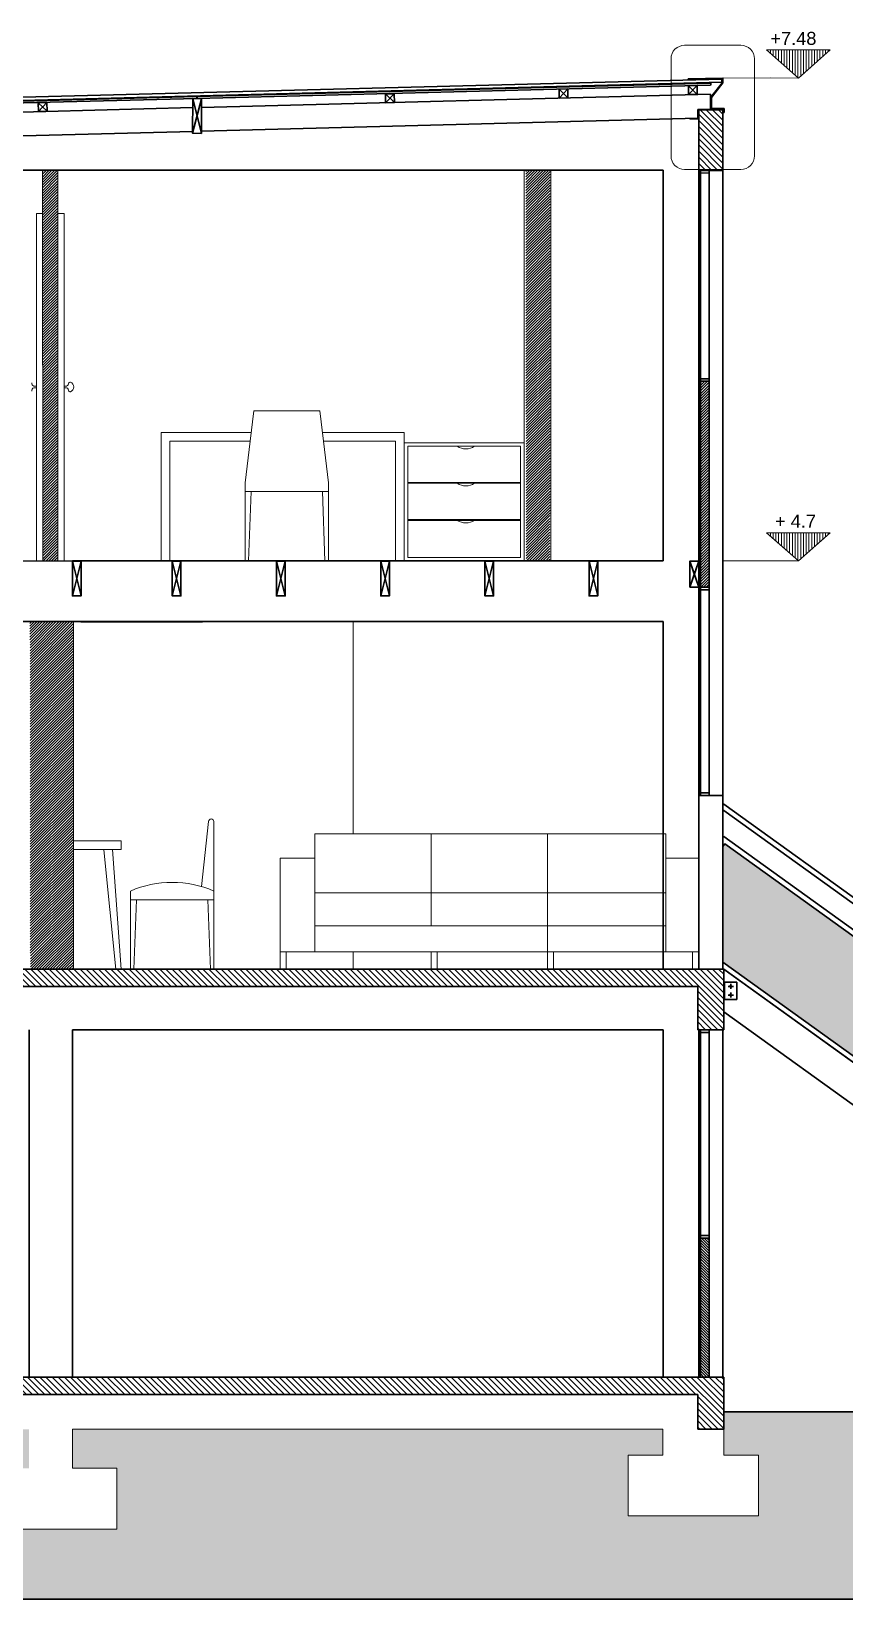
# Model space of a CAD drawing. Header units: inches. Extents: x 278 to 13058, y 15 to 10330.
# Drawn here: x 798 to 1266, y 15 to 927 of the extents above; entities that cross this region are included whole.
import ezdxf

# ---------------------------------------------------------------- set-up
doc = ezdxf.new("R2010")
doc.units = ezdxf.units.IN
doc.header["$MEASUREMENT"] = 0
for name, color, linetype, lineweight in [('A-ANNO-SYMB', 3, 'Continuous', 18), ('A-ANNO-TEXT', 3, 'Continuous', 18), ('A-ELEV-MBE1', 7, 'Continuous', 35), ('A-FURN', 8, 'Continuous', 18), ('A-SECT-MCUT', 7, 'Continuous', 35), ('A-SECT-PATT', 8, 'Continuous', 18)]:
    doc.layers.add(name, color=color, linetype=linetype, lineweight=lineweight)
doc.styles.add('E-ARIAL', font='arial.ttf')
pattern_1 = [(270, (21688.0469, -12266.5472), (1.5875, -3e-15), [])]
pattern_2 = [(135, (962.4954, -984.7249), (-0.7857724, -0.7857724), [])]
pattern_3 = [(45, (-1233.1447, -1993.7572), (-0.7857724, 0.7857724), [])]
pattern_4 = [(270, (21688.0469, -12544.65), (1.5875, -3e-15), [])]
pattern_5 = [(135, (-202.4506, -172.1452), (-1.767767, -1.767767), [])]
pattern_6 = [(360, (277.7783, -1210.482), (3.125, 6.25), [0, -6.25])]
pattern_7 = [(45, (-1611.7385, -1978.7761), (-0.7857724, 0.7857724), [])]
pattern_8 = [(45, (-1333.4905, -1978.7114), (-0.7857724, 0.7857724), [])]
pattern_9 = [(45, (-1618.9385, -2213.8453), (-0.7857724, 0.7857724), [])]

msp = doc.modelspace()

# ---------------------------------------------------------------- hatches: boundary and pattern name
at = {"layer": 'A-SECT-PATT'}
h = msp.add_hatch(dxfattribs=at)
h.set_pattern_fill('ANSI31', color=256, scale=0.5, angle=225, style=0)
h.set_pattern_definition(pattern_1)
h.paths.add_polyline_path([(1221.311, 916.185), (1239.711, 899.955), (1258.11, 916.185)])
h = msp.add_hatch(dxfattribs=at)
h.set_pattern_fill('ANSI31', color=256, scale=0.5, angle=225, style=0)
h.set_pattern_definition(pattern_1)
h.paths.add_polyline_path([(1221.311, 916.185), (1239.711, 899.955), (1258.11, 916.185)])
h = msp.add_hatch(dxfattribs=at)
h.set_pattern_fill('ANSI31', color=256, scale=20, angle=90, style=0)
h.set_pattern_definition(pattern_5)
h.paths.add_polyline_path([(1182.316, 881.742), (1182.316, 847.357), (1196.316, 847.357), (1196.316, 881.742)])
h.paths.add_polyline_path([(1182.316, 847.357), (1182.316, 846.742), (1196.316, 846.742), (1196.316, 847.357)])
h = msp.add_hatch(dxfattribs=at)
h.set_pattern_fill('ANSI31', color=256, scale=20, angle=90, style=0)
h.set_pattern_definition(pattern_5)
h.paths.add_polyline_path([(1182.316, 881.742), (1182.316, 847.357), (1196.316, 847.357), (1196.316, 881.742)])
h.paths.add_polyline_path([(1182.316, 847.357), (1182.316, 846.742), (1196.316, 846.742), (1196.316, 847.357)])
h = msp.add_hatch(dxfattribs=at)
h.set_pattern_fill('ANSI31', color=256, scale=0.35, angle=90, style=0)
h.set_pattern_definition(pattern_7)
h.paths.add_polyline_path([(813.416, 846.817), (804.516, 846.817), (804.728, 621.811), (813.23, 621.811)])
h = msp.add_hatch(dxfattribs=at)
h.set_pattern_fill('ANSI31', color=256, scale=0.35, angle=90, style=0)
h.set_pattern_definition(pattern_7)
h.paths.add_polyline_path([(813.416, 846.817), (804.516, 846.817), (804.728, 621.811), (813.23, 621.811)])
h = msp.add_hatch(dxfattribs=at)
h.set_pattern_fill('ANSI31', color=256, scale=0.35, angle=90, style=0)
h.set_pattern_definition(pattern_8)
h.paths.add_polyline_path([(1096.88, 846.882), (1082.764, 846.882), (1082.976, 621.876), (1096.693, 621.876)])
h = msp.add_hatch(dxfattribs=at)
h.set_pattern_fill('ANSI31', color=256, scale=0.35, angle=90, style=0)
h.set_pattern_definition(pattern_8)
h.paths.add_polyline_path([(1096.88, 846.882), (1082.764, 846.882), (1082.976, 621.876), (1096.693, 621.876)])
h = msp.add_hatch(dxfattribs=at)
h.set_pattern_fill('ANSI31', color=256, scale=0.35, angle=90, style=0)
h.set_pattern_definition(pattern_3)
h.paths.add_polyline_path([(1188.322, 725.309), (1183.322, 725.33), (1183.322, 606.83), (1188.322, 606.83)])
h = msp.add_hatch(dxfattribs=at)
h.set_pattern_fill('ANSI31', color=256, scale=0.35, angle=90, style=0)
h.set_pattern_definition(pattern_3)
h.paths.add_polyline_path([(1188.322, 725.309), (1183.322, 725.33), (1183.322, 606.83), (1188.322, 606.83)])
h = msp.add_hatch(dxfattribs=at)
h.set_pattern_fill('ANSI31', color=256, scale=0.5, angle=225, style=0)
h.set_pattern_definition(pattern_4)
h.paths.add_polyline_path([(1221.311, 638.082), (1239.711, 621.852), (1258.11, 638.082)])
h = msp.add_hatch(dxfattribs=at)
h.set_pattern_fill('ANSI31', color=256, scale=0.5, angle=225, style=0)
h.set_pattern_definition(pattern_4)
h.paths.add_polyline_path([(1221.311, 638.082), (1239.711, 621.852), (1258.11, 638.082)])
h = msp.add_hatch(dxfattribs=at)
h.set_pattern_fill('ANSI31', color=256, scale=0.35, angle=90, style=0)
h.set_pattern_definition(pattern_9)
h.paths.add_polyline_path([(822.316, 586.878), (797.316, 586.878), (797.528, 386.742), (822.316, 386.742)])
h = msp.add_hatch(dxfattribs=at)
h.set_pattern_fill('ANSI31', color=256, scale=0.35, angle=90, style=0)
h.set_pattern_definition(pattern_9)
h.paths.add_polyline_path([(822.316, 586.878), (797.316, 586.878), (797.528, 386.742), (822.316, 386.742)])
h = msp.add_hatch(dxfattribs=at)
h.set_pattern_fill('DOTS', color=256, scale=40, angle=362.916943, style=0)
h.set_pattern_definition([(2.91694, (-202.4506, -172.1452), (1.1211598, 2.5603712), [0, -2.5])])
h.paths.add_polyline_path([(1197.461, 458.942), (1196.316, 457.351), (1196.316, 446.742), (1196.316, 426.742), (1196.316, 406.742), (1196.316, 390.771), (1358.732, 273.879), (1391.444, 319.331)])
h = msp.add_hatch(dxfattribs=at)
h.set_pattern_fill('DOTS', color=256, scale=40, angle=362.916943, style=0)
h.set_pattern_definition([(2.91694, (-202.4506, -172.1452), (1.1211598, 2.5603712), [0, -2.5])])
h.paths.add_polyline_path([(1197.461, 458.942), (1196.316, 457.351), (1196.316, 446.742), (1196.316, 426.742), (1196.316, 406.742), (1196.316, 390.771), (1358.732, 273.879), (1391.444, 319.331)])
h = msp.add_hatch(dxfattribs=at)
h.set_pattern_fill('ANSI31', color=256, scale=20, angle=90, style=0)
h.set_pattern_definition(pattern_5)
h.paths.add_polyline_path([(591.778, 386.742), (591.778, 351.809), (606.778, 351.809), (606.778, 376.742), (1181.778, 376.742), (1181.778, 351.809), (1196.778, 351.809), (1196.778, 386.742)])
h = msp.add_hatch(dxfattribs=at)
h.set_pattern_fill('ANSI31', color=256, scale=20, angle=90, style=0)
h.set_pattern_definition(pattern_5)
h.paths.add_polyline_path([(591.778, 386.742), (591.778, 351.809), (606.778, 351.809), (606.778, 376.742), (1181.778, 376.742), (1181.778, 351.809), (1196.778, 351.809), (1196.778, 386.742)])
h = msp.add_hatch(dxfattribs=at)
h.set_pattern_fill('ANSI31', color=256, scale=0.35, angle=90, style=0)
h.set_pattern_definition(pattern_2)
h.paths.add_polyline_path([(1188.316, 231.809), (1183.316, 231.809), (1183.316, 151.809), (1188.316, 151.809)])
h = msp.add_hatch(dxfattribs=at)
h.set_pattern_fill('ANSI31', color=256, scale=0.35, angle=90, style=0)
h.set_pattern_definition(pattern_2)
h.paths.add_polyline_path([(1188.316, 231.809), (1183.316, 231.809), (1183.316, 151.809), (1188.316, 151.809)])
h = msp.add_hatch(dxfattribs=at)
h.set_pattern_fill('ANSI31', color=256, scale=20, angle=90, style=0)
h.set_pattern_definition(pattern_5)
h.paths.add_polyline_path([(591.778, 151.809), (591.778, 121.809), (606.778, 121.809), (606.778, 141.809), (1181.778, 141.809), (1181.778, 121.809), (1196.778, 121.809), (1196.778, 151.809)])
h = msp.add_hatch(dxfattribs=at)
h.set_pattern_fill('ANSI31', color=256, scale=20, angle=90, style=0)
h.set_pattern_definition(pattern_5)
h.paths.add_polyline_path([(591.778, 151.809), (591.778, 121.809), (606.778, 121.809), (606.778, 141.809), (1181.778, 141.809), (1181.778, 121.809), (1196.778, 121.809), (1196.778, 151.809)])
h = msp.add_hatch(dxfattribs=at)
h.set_pattern_fill('DOTS', color=256, scale=100, angle=90, style=0)
h.set_pattern_definition(pattern_6)
h.paths.add_polyline_path([(1559.316, 134.742), (1512.55, 134.742), (1512.55, 131.809), (1196.778, 131.809), (1196.778, 121.809), (1196.778, 106.809), (1216.695, 106.809), (1216.695, 71.809), (1141.695, 71.809), (1141.695, 106.809), (1161.611, 106.809), (1161.611, 121.809), (821.778, 121.809), (821.778, 99.309), (826.353, 99.309), (847.287, 99.309), (847.287, 64.309), (772.287, 64.309), (772.287, 99.309), (792.204, 99.309), (796.778, 99.309), (796.778, 121.809), (626.946, 121.809), (626.946, 106.809), (646.862, 106.809), (646.862, 71.809), (571.862, 71.809), (571.862, 106.809), (591.778, 106.809), (591.778, 121.809), (591.778, 131.809), (277.778, 131.809), (277.778, 23.899), (1559.316, 23.899)])
h.paths.add_polyline_path([(1178.826, 27.158), (1200.656, 27.158), (1200.656, 15.664), (1178.826, 15.664)], flags=9)
h.paths.add_polyline_path([(802.209, 26.093), (823.311, 26.093), (823.311, 14.599), (802.209, 14.599)], flags=9)
h.paths.add_polyline_path([(590.553, 26.188), (612.384, 26.188), (612.384, 14.693), (590.553, 14.693)], flags=9)
h = msp.add_hatch(dxfattribs=at)
h.set_pattern_fill('DOTS', color=256, scale=100, angle=90, style=0)
h.set_pattern_definition(pattern_6)
h.paths.add_polyline_path([(1559.316, 134.742), (1512.55, 134.742), (1512.55, 131.809), (1196.778, 131.809), (1196.778, 121.809), (1196.778, 106.809), (1216.695, 106.809), (1216.695, 71.809), (1141.695, 71.809), (1141.695, 106.809), (1161.611, 106.809), (1161.611, 121.809), (821.778, 121.809), (821.778, 99.309), (826.353, 99.309), (847.287, 99.309), (847.287, 64.309), (772.287, 64.309), (772.287, 99.309), (792.204, 99.309), (796.778, 99.309), (796.778, 121.809), (626.946, 121.809), (626.946, 106.809), (646.862, 106.809), (646.862, 71.809), (571.862, 71.809), (571.862, 106.809), (591.778, 106.809), (591.778, 121.809), (591.778, 131.809), (277.778, 131.809), (277.778, 23.899), (1559.316, 23.899)])
h.paths.add_polyline_path([(1178.826, 27.158), (1200.656, 27.158), (1200.656, 15.664), (1178.826, 15.664)], flags=9)
h.paths.add_polyline_path([(802.209, 26.093), (823.311, 26.093), (823.311, 14.599), (802.209, 14.599)], flags=9)
h.paths.add_polyline_path([(590.553, 26.188), (612.384, 26.188), (612.384, 14.693), (590.553, 14.693)], flags=9)

# ---------------------------------------------------------------- linework, layer by layer
at = {"layer": 'A-ANNO-SYMB', "ltscale": 0.003}
for p, q in [((821.778, 121.809), (821.778, 99.309)), ((821.778, 121.809), (1161.611, 121.809)), ((821.778, 121.809), (821.778, 99.309)), ((821.778, 121.809), (1161.611, 121.809)), ((1161.611, 121.809), (1161.611, 106.809)), ((1161.611, 121.809), (1161.611, 106.809)), ((1196.778, 121.809), (1196.778, 106.809)), ((1196.778, 121.809), (1196.778, 106.809)), ((1141.695, 106.809), (1141.695, 71.809)), ((1141.695, 106.809), (1161.611, 106.809)), ((1141.695, 106.809), (1141.695, 71.809)), ((1141.695, 106.809), (1161.611, 106.809)), ((1196.778, 106.809), (1216.695, 106.809)), ((1196.778, 106.809), (1216.695, 106.809)), ((1216.695, 106.809), (1216.695, 71.809)), ((1216.695, 106.809), (1216.695, 71.809)), ((826.353, 99.309), (821.778, 99.309)), ((826.353, 99.309), (821.778, 99.309)), ((847.287, 99.309), (826.353, 99.309)), ((847.287, 99.309), (826.353, 99.309)), ((847.287, 99.309), (847.287, 64.309)), ((847.287, 99.309), (847.287, 64.309)), ((847.287, 64.309), (772.287, 64.309)), ((847.287, 64.309), (772.287, 64.309)), ((1141.695, 71.809), (1216.695, 71.809)), ((1141.695, 71.809), (1216.695, 71.809))]:
    msp.add_line(p, q, dxfattribs=at)
msp.add_lwpolyline([(1174.136, 918.797), (1206.682, 918.797, -0.4142136), (1214.401, 911.079), (1214.401, 855.075, -0.4142136), (1206.682, 847.357), (1174.136, 847.357, -0.4142136), (1166.417, 855.075), (1166.417, 911.079, -0.4142136)], format="xyb", close=True, dxfattribs=at)
msp.add_lwpolyline([(1174.136, 918.797), (1206.682, 918.797, -0.4142136), (1214.401, 911.079), (1214.401, 855.075, -0.4142136), (1206.682, 847.357), (1174.136, 847.357, -0.4142136), (1166.417, 855.075), (1166.417, 911.079, -0.4142136)], format="xyb", close=True, dxfattribs=at)
at = {"layer": 'A-ANNO-SYMB'}
for points in [[(1239.693, 899.971), (1221.293, 916.2), (1258.093, 916.2)], [(1239.693, 899.971), (1221.293, 916.2), (1258.093, 916.2)], [(1239.693, 621.868), (1221.293, 638.098), (1258.093, 638.098)], [(1239.693, 621.868), (1221.293, 638.098), (1258.093, 638.098)]]:
    msp.add_lwpolyline(points, close=True, dxfattribs=at)
for points in [[(1196.31, 899.978), (1196.31, 899.978), (1223.639, 899.981), (1239.459, 899.96)], [(1196.31, 899.978), (1196.31, 899.978), (1223.639, 899.981), (1239.459, 899.96)], [(1196.316, 621.876), (1196.316, 621.876), (1223.639, 621.878), (1239.693, 621.868)], [(1196.316, 621.876), (1196.316, 621.876), (1223.639, 621.878), (1239.693, 621.868)]]:
    msp.add_lwpolyline(points, dxfattribs=at)
at = {"layer": 'A-ELEV-MBE1'}
for p, q in [((590.575, 883.649), (1195.626, 899.372)), ((590.575, 883.649), (1195.626, 899.372)), ((590.622, 881.849), (1195.672, 897.573)), ((590.622, 881.849), (1195.672, 897.573)), ((1176.215, 899.424), (1176.224, 899.124)), ((1176.215, 899.424), (1176.224, 899.124)), ((1195.626, 899.372), (1195.672, 897.573)), ((1195.626, 899.372), (1195.672, 897.573)), ((896.104, 882.99), (1189.167, 890.587)), ((896.104, 882.99), (1189.167, 890.587)), ((735.56, 878.794), (891.104, 882.969)), ((735.56, 878.794), (891.104, 882.969)), ((895.985, 869.318), (1181.821, 876.918)), ((895.985, 869.318), (1181.821, 876.918)), ((1177.316, 876.696), (1177.316, 876.396)), ((1177.316, 876.696), (1177.316, 876.396)), ((1189.078, 881.917), (1181.79, 881.917)), ((1181.79, 881.917), (1181.821, 876.918)), ((1189.078, 881.917), (1181.79, 881.917)), ((1181.79, 881.917), (1181.821, 876.918)), ((1182.316, 881.396), (1182.016, 881.396)), ((1182.316, 881.396), (1182.016, 881.396)), ((1196.984, 880.096), (1196.684, 880.096)), ((1196.984, 880.096), (1196.684, 880.096)), ((735.435, 865.156), (890.984, 869.188)), ((735.435, 865.156), (890.984, 869.188)), ((1161.779, 846.817), (741.778, 846.817)), ((1161.779, 846.817), (741.778, 846.817)), ((1182.316, 846.742), (1182.316, 586.742)), ((1196.316, 846.742), (1182.316, 846.742)), ((1182.316, 846.742), (1182.316, 586.742)), ((1196.316, 846.742), (1182.316, 846.742)), ((1183.316, 486.742), (1183.316, 846.721)), ((1183.316, 486.742), (1183.316, 846.721)), ((1188.316, 845.263), (1183.316, 845.284)), ((1188.316, 845.263), (1183.316, 845.284)), ((1188.316, 486.742), (1188.316, 846.721)), ((1188.316, 486.742), (1188.316, 846.721)), ((1196.316, 486.742), (1196.316, 846.721)), ((1196.316, 386.742), (1196.316, 846.721)), ((1188.316, 726.809), (1183.316, 726.809)), ((1188.316, 726.809), (1183.316, 726.809)), ((1188.322, 725.309), (1183.322, 725.309)), ((1188.322, 725.309), (1183.322, 725.309)), ((1182.316, 646.742), (1182.316, 626.742)), ((1182.316, 646.742), (1182.316, 626.742)), ((741.778, 621.743), (881.745, 621.876)), ((741.778, 621.743), (881.745, 621.876)), ((1161.779, 621.876), (821.778, 621.876)), ((1161.779, 621.876), (821.778, 621.876)), ((1182.316, 626.742), (1182.316, 606.742)), ((1182.316, 626.742), (1182.316, 606.742)), ((1188.316, 606.742), (1183.316, 606.742)), ((1188.316, 606.742), (1183.316, 606.742)), ((1188.316, 605.242), (1183.316, 605.242)), ((1188.316, 605.242), (1183.316, 605.242)), ((1161.779, 586.877), (616.778, 586.878)), ((1161.779, 586.877), (616.778, 586.878)), ((896.571, 586.742), (826.571, 586.742)), ((896.571, 586.742), (826.571, 586.742)), ((1161.778, 386.742), (1161.779, 586.877)), ((1161.778, 386.742), (1161.779, 586.877)), ((1182.316, 586.742), (1182.316, 566.742)), ((1182.316, 586.742), (1182.316, 566.742)), ((1182.316, 566.742), (1182.316, 546.742)), ((1182.316, 566.742), (1182.316, 546.742)), ((1182.316, 546.742), (1182.316, 526.742)), ((1182.316, 546.742), (1182.316, 526.742)), ((1182.316, 526.742), (1182.316, 486.742)), ((1182.316, 526.742), (1182.316, 386.742)), ((1196.316, 486.742), (1182.316, 486.742)), ((1188.316, 488.242), (1183.316, 488.242)), ((1188.316, 488.242), (1183.316, 488.242)), ((1188.316, 486.742), (1183.316, 486.742)), ((1196.778, 481.742), (1196.316, 481.742)), ((1196.778, 481.742), (1196.316, 481.742)), ((1196.778, 478.046), (1196.316, 478.046)), ((1196.778, 478.046), (1196.316, 478.046)), ((1196.778, 481.742), (1546.778, 229.844)), ((1196.778, 481.742), (1546.778, 229.844)), ((1196.778, 478.046), (1542.591, 229.162)), ((1196.778, 478.046), (1542.591, 229.162)), ((1196.778, 386.742), (1546.778, 134.742)), ((1196.778, 362.097), (1196.778, 386.742)), ((1196.778, 386.742), (1546.778, 134.742)), ((1196.778, 362.097), (1196.778, 386.742)), ((1204.278, 379.344), (1196.778, 379.344)), ((1204.278, 379.344), (1196.778, 379.344)), ((1197.278, 379.344), (1197.278, 369.344)), ((1197.278, 379.344), (1197.278, 369.344)), ((1202.278, 376.844), (1199.278, 376.844)), ((1202.278, 376.844), (1199.278, 376.844)), ((1200.778, 375.344), (1200.778, 378.344)), ((1200.778, 375.344), (1200.778, 378.344)), ((1204.278, 379.344), (1204.278, 369.344)), ((1204.278, 379.344), (1204.278, 369.344)), ((1204.278, 369.344), (1196.778, 369.344)), ((1204.278, 369.344), (1196.778, 369.344)), ((1202.278, 371.844), (1199.278, 371.844)), ((1202.278, 371.844), (1199.278, 371.844)), ((1200.778, 373.344), (1200.778, 370.344)), ((1200.778, 373.344), (1200.778, 370.344)), ((1196.778, 362.097), (1512.55, 134.742)), ((1196.778, 362.097), (1512.55, 134.742)), ((1161.778, 151.809), (1161.778, 351.809)), ((1161.778, 151.809), (1161.778, 351.809)), ((1181.778, 351.809), (1196.778, 351.809)), ((1181.778, 351.809), (1196.778, 351.809)), ((1182.316, 251.809), (1182.316, 351.809)), ((1182.316, 331.809), (1182.316, 351.809)), ((1182.316, 351.809), (1196.316, 351.809)), ((1182.316, 251.809), (1182.316, 351.809)), ((1182.316, 331.809), (1182.316, 351.809)), ((1182.316, 351.809), (1196.316, 351.809)), ((1188.316, 351.809), (1183.316, 351.809)), ((1183.316, 151.809), (1183.316, 351.809)), ((1188.316, 351.809), (1183.316, 351.809)), ((1183.316, 151.809), (1183.316, 351.809)), ((1188.316, 350.309), (1183.316, 350.309)), ((1188.316, 350.309), (1183.316, 350.309)), ((1188.316, 151.809), (1188.316, 351.809)), ((1188.316, 151.809), (1188.316, 351.809)), ((1196.316, 351.809), (1196.316, 331.809)), ((1196.316, 351.809), (1196.316, 331.809)), ((1196.316, 331.809), (1196.316, 311.809)), ((1196.316, 311.809), (1196.316, 331.809)), ((1196.316, 331.809), (1196.316, 311.809)), ((1196.316, 311.809), (1196.316, 331.809)), ((1196.316, 311.809), (1196.316, 291.809)), ((1196.316, 291.809), (1196.316, 311.809)), ((1196.316, 311.809), (1196.316, 291.809)), ((1196.316, 291.809), (1196.316, 311.809)), ((1196.316, 271.809), (1196.316, 291.809)), ((1196.316, 271.809), (1196.316, 291.809)), ((1196.316, 251.809), (1196.316, 271.809)), ((1196.316, 271.809), (1196.316, 251.809)), ((1196.316, 251.809), (1196.316, 271.809)), ((1196.316, 271.809), (1196.316, 251.809)), ((1182.316, 231.809), (1182.316, 251.809)), ((1182.316, 231.809), (1182.316, 251.809)), ((1196.316, 251.809), (1196.316, 231.809)), ((1196.316, 251.809), (1196.316, 231.809)), ((1182.316, 151.809), (1182.316, 231.809)), ((1188.316, 233.309), (1183.316, 233.309)), ((1188.316, 233.309), (1183.316, 233.309)), ((1188.316, 231.809), (1183.316, 231.809)), ((1188.316, 231.809), (1183.316, 231.809)), ((1196.316, 231.809), (1196.316, 211.809)), ((1196.316, 231.809), (1196.316, 211.809)), ((1196.316, 211.809), (1196.316, 191.809)), ((1196.316, 211.809), (1196.316, 191.809)), ((1196.316, 191.809), (1196.316, 171.809)), ((1196.316, 191.809), (1196.316, 171.809)), ((1182.316, 151.809), (1182.316, 171.809)), ((1196.316, 171.809), (1196.316, 151.809)), ((1196.316, 171.809), (1196.316, 151.809)), ((1196.316, 151.809), (1182.316, 151.809)), ((1196.316, 151.809), (1182.316, 151.809)), ((1512.55, 131.809), (1196.778, 131.809)), ((1512.55, 131.809), (1196.778, 131.809)), ((1559.316, 23.899), (277.778, 23.899)), ((1559.316, 23.899), (277.778, 23.899))]:
    msp.add_line(p, q, dxfattribs=at)
for points in [[(1176.215, 899.424), (1196.31, 899.978), (1196.31, 897.262), (1189.641, 888.817), (1189.641, 882.396), (1196.984, 882.396), (1196.984, 880.096)], [(1176.215, 899.424), (1196.31, 899.978), (1196.31, 897.262), (1189.641, 888.817), (1189.641, 882.396), (1196.984, 882.396), (1196.984, 880.096)], [(1176.224, 899.124), (1196.01, 899.67), (1196.01, 897.366), (1189.341, 888.921), (1189.341, 882.096), (1196.684, 882.096), (1196.684, 880.096)], [(1176.224, 899.124), (1196.01, 899.67), (1196.01, 897.366), (1189.341, 888.921), (1189.341, 882.096), (1196.684, 882.096), (1196.684, 880.096)], [(1189.167, 890.587), (1189.078, 881.917)], [(1189.167, 890.587), (1189.078, 881.917)], [(1182.316, 881.396), (1182.316, 876.396), (1177.316, 876.396), (1177.316, 876.396)], [(1182.016, 881.396), (1182.016, 876.696), (1177.316, 876.696)], [(1182.316, 881.396), (1182.316, 876.396), (1177.316, 876.396), (1177.316, 876.396)], [(1182.016, 881.396), (1182.016, 876.696), (1177.316, 876.696)], [(1161.779, 621.876), (1161.779, 846.817)], [(1161.779, 621.876), (1161.779, 846.817)], [(1196.316, 462.487), (1196.778, 463.13), (1395.632, 320.013), (1359.415, 269.691), (1196.316, 387.075)], [(1196.316, 462.487), (1196.778, 463.13), (1395.632, 320.013), (1359.415, 269.691), (1196.316, 387.075)], [(1196.316, 457.351), (1197.461, 458.942), (1391.444, 319.331), (1358.732, 273.879), (1196.316, 390.771)], [(1196.316, 457.351), (1197.461, 458.942), (1391.444, 319.331), (1358.732, 273.879), (1196.316, 390.771)], [(821.778, 351.809), (821.778, 151.809), (796.778, 151.809), (796.778, 351.809)], [(821.778, 351.809), (821.778, 151.809), (796.778, 151.809), (796.778, 351.809)], [(1161.778, 351.809), (821.778, 351.809)], [(1161.778, 351.809), (821.778, 351.809)]]:
    msp.add_lwpolyline(points, dxfattribs=at)
for centre in [(1200.778, 376.844), (1200.778, 376.844), (1200.778, 371.844), (1200.778, 371.844)]:
    msp.add_circle(centre, 0.5, dxfattribs=at)
at = {"layer": 'A-FURN'}
for p, q in [((1081.786, 846.817), (1097.191, 846.817)), ((1081.786, 846.817), (1097.191, 846.817)), ((804.516, 821.876), (801.016, 821.876)), ((804.516, 821.876), (801.016, 821.876)), ((813.416, 821.876), (816.916, 821.876)), ((813.416, 821.876), (816.916, 821.876)), ((801.016, 722.532), (799.58, 722.532)), ((801.016, 722.532), (799.58, 722.532)), ((801.016, 721.559), (799.58, 721.559)), ((801.016, 721.559), (799.58, 721.559)), ((816.916, 722.532), (818.352, 722.532)), ((816.916, 722.532), (818.352, 722.532)), ((816.916, 721.559), (818.352, 721.559)), ((816.916, 721.559), (818.352, 721.559)), ((924.043, 690.876), (926.152, 708.376)), ((924.043, 690.876), (926.152, 708.376)), ((926.152, 708.376), (964.152, 708.376)), ((926.152, 708.376), (964.152, 708.376)), ((966.26, 690.876), (964.152, 708.376)), ((966.26, 690.876), (964.152, 708.376)), ((872.786, 621.876), (872.786, 695.876)), ((872.786, 695.876), (924.646, 695.876)), ((872.786, 621.876), (872.786, 695.876)), ((872.786, 695.876), (924.646, 695.876)), ((965.658, 695.876), (1012.786, 695.876)), ((965.658, 695.876), (1012.786, 695.876)), ((1012.786, 695.876), (1012.786, 621.876)), ((1012.786, 695.876), (1012.786, 621.876)), ((877.786, 690.876), (924.043, 690.876)), ((877.786, 621.876), (877.786, 690.876)), ((877.786, 690.876), (924.043, 690.876)), ((877.786, 621.876), (877.786, 690.876)), ((921.152, 666.876), (924.043, 690.876)), ((921.152, 666.876), (924.043, 690.876)), ((969.152, 666.876), (966.26, 690.876)), ((966.26, 690.876), (1007.786, 690.876)), ((969.152, 666.876), (966.26, 690.876)), ((966.26, 690.876), (1007.786, 690.876)), ((1007.786, 690.876), (1007.786, 621.876)), ((1007.786, 690.876), (1007.786, 621.876)), ((1081.786, 689.876), (1012.786, 689.876)), ((1012.786, 689.876), (1012.786, 621.876)), ((1081.786, 689.876), (1012.786, 689.876)), ((1012.786, 689.876), (1012.786, 621.876)), ((1014.786, 687.876), (1014.786, 623.876)), ((1079.786, 687.876), (1014.786, 687.876)), ((1014.786, 687.876), (1014.786, 623.876)), ((1079.786, 687.876), (1014.786, 687.876)), ((1079.786, 623.876), (1079.786, 687.876)), ((1079.786, 623.876), (1079.786, 687.876)), ((1081.786, 689.876), (1081.786, 621.876)), ((1081.786, 689.876), (1081.786, 621.876)), ((921.152, 621.876), (921.152, 666.876)), ((921.152, 621.876), (921.152, 666.876)), ((969.152, 621.876), (969.152, 666.876)), ((969.152, 621.876), (969.152, 666.876)), ((1014.786, 667.042), (1079.786, 667.042)), ((1014.786, 667.042), (1079.786, 667.042)), ((1014.786, 666.542), (1079.786, 666.542)), ((1014.786, 666.542), (1079.786, 666.542)), ((969.152, 661.876), (921.152, 661.876)), ((969.152, 661.876), (921.152, 661.876)), ((924.652, 661.876), (923.152, 621.876)), ((924.652, 661.876), (923.152, 621.876)), ((965.652, 661.876), (967.152, 621.876)), ((965.652, 661.876), (967.152, 621.876)), ((1014.786, 645.709), (1079.786, 645.709)), ((1014.786, 645.709), (1079.786, 645.709)), ((1014.786, 645.209), (1079.786, 645.209)), ((1014.786, 645.209), (1079.786, 645.209)), ((921.152, 621.876), (923.152, 621.876)), ((921.152, 621.876), (923.152, 621.876)), ((969.152, 621.876), (967.152, 621.876)), ((969.152, 621.876), (967.152, 621.876)), ((1012.786, 621.876), (1081.786, 621.876)), ((1012.786, 621.876), (1081.786, 621.876)), ((1014.786, 623.876), (1079.786, 623.876)), ((1014.786, 623.876), (1079.786, 623.876)), ((822.316, 386.742), (822.316, 586.878)), ((822.316, 386.742), (822.316, 586.878)), ((983.316, 464.742), (983.316, 586.877)), ((983.316, 464.742), (983.316, 586.877)), ((900.159, 471.742), (896.088, 434.308)), ((900.159, 471.742), (896.088, 434.308)), ((903.159, 426.742), (903.159, 471.742)), ((903.159, 426.742), (903.159, 471.742)), ((822.316, 460.742), (849.791, 460.742)), ((822.316, 460.742), (849.791, 460.742)), ((849.791, 460.742), (849.791, 455.742)), ((849.791, 460.742), (849.791, 455.742)), ((1163.316, 464.742), (961.316, 464.742)), ((961.316, 396.742), (961.316, 464.742)), ((1163.316, 464.742), (961.316, 464.742)), ((961.316, 396.742), (961.316, 464.742)), ((1028.316, 411.742), (1028.316, 464.742)), ((1028.316, 411.742), (1028.316, 464.742)), ((1095.316, 464.742), (1095.316, 396.742)), ((1095.316, 464.742), (1095.316, 396.742)), ((1163.316, 464.742), (1163.316, 396.742)), ((1163.316, 464.742), (1163.316, 396.742)), ((849.791, 455.742), (822.316, 455.742)), ((849.791, 455.742), (822.316, 455.742)), ((839.804, 455.38), (846.791, 386.742)), ((839.804, 455.38), (846.791, 386.742)), ((844.791, 455.742), (849.791, 386.742)), ((844.791, 455.742), (849.791, 386.742)), ((961.316, 450.742), (941.316, 450.742)), ((941.316, 450.742), (941.316, 396.742)), ((961.316, 450.742), (941.316, 450.742)), ((941.316, 450.742), (941.316, 396.742)), ((1163.316, 450.742), (1182.316, 450.742)), ((1163.316, 450.742), (1182.316, 450.742)), ((1182.316, 450.742), (1182.316, 386.742)), ((1182.316, 450.742), (1182.316, 386.742)), ((855.159, 426.742), (855.159, 431.742)), ((855.159, 426.742), (855.159, 431.742)), ((1163.316, 430.742), (961.316, 430.742)), ((1163.316, 430.742), (961.316, 430.742)), ((903.159, 426.742), (855.159, 426.742)), ((855.159, 426.742), (855.159, 386.742)), ((903.159, 426.742), (855.159, 426.742)), ((855.159, 426.742), (855.159, 386.742)), ((858.659, 426.742), (857.159, 386.742)), ((858.659, 426.742), (857.159, 386.742)), ((899.659, 426.742), (901.159, 386.742)), ((899.659, 426.742), (901.159, 386.742)), ((903.159, 386.742), (903.159, 426.742)), ((903.159, 386.742), (903.159, 426.742)), ((1163.316, 411.742), (961.316, 411.742)), ((1163.316, 411.742), (961.316, 411.742)), ((961.316, 396.742), (941.316, 396.742)), ((941.316, 396.742), (941.316, 386.742)), ((961.316, 396.742), (941.316, 396.742)), ((941.316, 396.742), (941.316, 386.742)), ((944.816, 386.742), (944.816, 396.742)), ((944.816, 386.742), (944.816, 396.742)), ((1163.316, 396.742), (961.316, 396.742)), ((1163.316, 396.742), (961.316, 396.742)), ((983.316, 386.742), (983.316, 396.742)), ((983.316, 386.742), (983.316, 396.742)), ((1028.316, 396.742), (1028.316, 386.742)), ((1028.316, 396.742), (1028.316, 386.742)), ((1031.816, 386.742), (1031.816, 396.742)), ((1031.816, 386.742), (1031.816, 396.742)), ((1095.316, 396.742), (1095.316, 386.742)), ((1095.316, 396.742), (1095.316, 386.742)), ((1098.816, 396.742), (1098.816, 386.742)), ((1098.816, 396.742), (1098.816, 386.742)), ((1163.316, 396.742), (1182.316, 396.742)), ((1163.316, 396.742), (1182.316, 396.742)), ((1178.816, 396.742), (1178.816, 386.742)), ((1178.816, 396.742), (1178.816, 386.742)), ((849.791, 386.742), (846.791, 386.742)), ((849.791, 386.742), (846.791, 386.742)), ((855.159, 386.742), (857.159, 386.742)), ((855.159, 386.742), (857.159, 386.742)), ((903.159, 386.742), (901.159, 386.742)), ((903.159, 386.742), (901.159, 386.742)), ((941.316, 386.742), (944.816, 386.742)), ((1182.316, 386.742), (941.316, 386.742)), ((941.316, 386.742), (944.816, 386.742)), ((1182.316, 386.742), (941.316, 386.742)), ((1028.316, 386.742), (1031.816, 386.742)), ((1028.316, 386.742), (1031.816, 386.742))]:
    msp.add_line(p, q, dxfattribs=at)
for centre, radius, start, end in [((800.298, 724.401), 2.002, 180, 248.979233), ((800.298, 724.401), 2.002, 180, 248.979233), ((800.298, 719.69), 2.002, 111.020767, 180), ((800.298, 719.69), 2.002, 111.020767, 180), ((817.634, 724.401), 2.002, 291.020768, 0), ((817.634, 724.401), 2.002, 291.020768, 0), ((817.634, 719.69), 2.002, 0, 68.979233), ((817.634, 719.69), 2.002, 0, 68.979233), ((820.447, 723.815), 1, 57.382143, 144.15826), ((820.447, 723.815), 1, 57.382143, 144.15826), ((819.636, 722.046), 2.94, 0, 68.103291), ((819.636, 722.046), 2.94, 0, 68.103291), ((819.636, 722.046), 2.94, 291.89671, 0), ((819.636, 722.046), 2.94, 291.89671, 0), ((820.447, 720.276), 1, 215.841741, 302.617857), ((820.447, 720.276), 1, 215.841741, 302.617857), ((1048.286, 695.459), 9.083, 236.601512, 303.398488), ((1048.286, 695.459), 9.083, 236.601512, 303.398488), ((1048.286, 674.126), 9.083, 236.601512, 303.398488), ((1048.286, 674.126), 9.083, 236.601512, 303.398488), ((1048.286, 652.792), 9.083, 236.601512, 303.398488), ((1048.286, 652.792), 9.083, 236.601512, 303.398488), ((901.659, 471.742), 1.5, 0, 180), ((901.659, 471.742), 1.5, 0, 180), ((879.159, 376.642), 60.1, 66.463422, 113.536578), ((879.159, 376.642), 60.1, 66.463422, 113.536578)]:
    msp.add_arc(centre, radius, start, end, dxfattribs=at)
at = {"layer": 'A-SECT-MCUT'}
for p, q in [((893.65, 888.264), (1189.187, 895.925)), ((893.65, 888.264), (1189.187, 895.925)), ((893.658, 889.264), (1189.237, 896.926)), ((893.658, 889.264), (1189.237, 896.926)), ((1176.364, 895.475), (1181.494, 890.517)), ((1176.364, 895.475), (1181.494, 890.517)), ((1181.363, 895.604), (1176.496, 890.388)), ((1181.363, 895.604), (1176.496, 890.388)), ((1189.222, 895.926), (1189.222, 896.926)), ((1189.222, 895.926), (1189.222, 896.926)), ((606.391, 880.818), (893.409, 888.258)), ((606.391, 880.818), (893.409, 888.258)), ((606.4, 881.818), (893.417, 889.258)), ((606.4, 881.818), (893.417, 889.258)), ((802.03, 885.751), (807.16, 880.794)), ((802.03, 885.751), (807.16, 880.794)), ((807.028, 885.881), (802.161, 880.664)), ((807.028, 885.881), (802.161, 880.664)), ((896.148, 888.068), (890.975, 868.113)), ((896.148, 888.068), (890.975, 868.113)), ((891.148, 888.112), (895.975, 868.068)), ((891.148, 888.112), (895.975, 868.068)), ((893.408, 888.092), (893.408, 888.092)), ((893.408, 888.092), (893.408, 888.092)), ((893.409, 888.258), (893.417, 889.258)), ((893.409, 888.258), (893.417, 889.258)), ((893.65, 888.264), (893.658, 889.264)), ((893.65, 888.264), (893.658, 889.264)), ((1001.962, 890.825), (1007.093, 885.867)), ((1001.962, 890.825), (1007.093, 885.867)), ((1006.961, 890.954), (1002.094, 885.738)), ((1006.961, 890.954), (1002.094, 885.738)), ((1101.929, 893.529), (1107.059, 888.572)), ((1101.929, 893.529), (1107.059, 888.572)), ((1106.927, 893.659), (1102.061, 888.442)), ((1106.927, 893.659), (1102.061, 888.442)), ((821.778, 621.743), (826.778, 601.743)), ((826.778, 621.743), (821.778, 601.743)), ((821.778, 621.743), (826.778, 601.743)), ((826.778, 621.743), (821.778, 601.743)), ((879.245, 621.743), (884.245, 601.743)), ((884.245, 621.743), (879.245, 601.743)), ((879.245, 621.743), (884.245, 601.743)), ((884.245, 621.743), (879.245, 601.743)), ((939.245, 621.743), (944.245, 601.743)), ((944.245, 621.743), (939.245, 601.743)), ((939.245, 621.743), (944.245, 601.743)), ((944.245, 621.743), (939.245, 601.743)), ((999.245, 621.743), (1004.245, 601.743)), ((1004.245, 621.743), (999.245, 601.743)), ((999.245, 621.743), (1004.245, 601.743)), ((1004.245, 621.743), (999.245, 601.743)), ((1059.245, 621.743), (1064.245, 601.743)), ((1064.245, 621.743), (1059.245, 601.743)), ((1059.245, 621.743), (1064.245, 601.743)), ((1064.245, 621.743), (1059.245, 601.743)), ((1119.245, 621.743), (1124.245, 601.743)), ((1124.245, 621.743), (1119.245, 601.743)), ((1119.245, 621.743), (1124.245, 601.743)), ((1124.245, 621.743), (1119.245, 601.743)), ((1177.316, 621.743), (1182.316, 606.743)), ((1182.316, 621.743), (1177.316, 606.743)), ((1177.316, 621.743), (1182.316, 606.743)), ((1182.316, 621.743), (1177.316, 606.743)), ((591.778, 386.742), (1196.778, 386.742)), ((591.778, 386.742), (1196.778, 386.742)), ((1196.778, 386.742), (1196.778, 351.809)), ((1196.778, 386.742), (1196.778, 351.809)), ((1181.778, 376.742), (606.778, 376.742)), ((1181.778, 376.742), (606.778, 376.742)), ((1181.778, 351.809), (1181.778, 376.742)), ((1181.778, 351.809), (1181.778, 376.742)), ((1196.778, 351.809), (1181.778, 351.809)), ((1196.778, 351.809), (1181.778, 351.809)), ((1196.778, 121.809), (1196.778, 151.809)), ((1196.778, 121.809), (1196.778, 151.809)), ((1181.778, 141.809), (1181.778, 121.809)), ((1181.778, 141.809), (1181.778, 121.809)), ((1181.778, 121.809), (1196.778, 121.809)), ((1181.778, 121.809), (1196.778, 121.809))]:
    msp.add_line(p, q, dxfattribs=at)
for points in [[(1176.364, 895.475), (1181.363, 895.604), (1181.494, 890.517), (1176.496, 890.388)], [(1176.364, 895.475), (1181.363, 895.604), (1181.494, 890.517), (1176.496, 890.388)], [(802.03, 885.751), (807.028, 885.881), (807.16, 880.794), (802.161, 880.664)], [(802.03, 885.751), (807.028, 885.881), (807.16, 880.794), (802.161, 880.664)], [(891.148, 888.112), (896.148, 888.068), (895.975, 868.068), (890.975, 868.113)], [(891.148, 888.112), (896.148, 888.068), (895.975, 868.068), (890.975, 868.113)], [(1001.962, 890.825), (1006.961, 890.954), (1007.093, 885.867), (1002.094, 885.738)], [(1001.962, 890.825), (1006.961, 890.954), (1007.093, 885.867), (1002.094, 885.738)], [(1101.929, 893.529), (1106.927, 893.659), (1107.059, 888.572), (1102.061, 888.442)], [(1101.929, 893.529), (1106.927, 893.659), (1107.059, 888.572), (1102.061, 888.442)], [(1182.316, 881.742), (1196.316, 881.742), (1196.316, 846.742), (1182.316, 846.742)], [(1182.316, 881.742), (1196.316, 881.742), (1196.316, 846.742), (1182.316, 846.742)], [(826.778, 621.743), (821.778, 621.743), (821.778, 601.743), (826.778, 601.743)], [(826.778, 621.743), (821.778, 621.743), (821.778, 601.743), (826.778, 601.743)], [(884.245, 621.743), (879.245, 621.743), (879.245, 601.743), (884.245, 601.743)], [(884.245, 621.743), (879.245, 621.743), (879.245, 601.743), (884.245, 601.743)], [(944.245, 621.743), (939.245, 621.743), (939.245, 601.743), (944.245, 601.743)], [(944.245, 621.743), (939.245, 621.743), (939.245, 601.743), (944.245, 601.743)], [(1004.245, 621.743), (999.245, 621.743), (999.245, 601.743), (1004.245, 601.743)], [(1004.245, 621.743), (999.245, 621.743), (999.245, 601.743), (1004.245, 601.743)], [(1064.245, 621.743), (1059.245, 621.743), (1059.245, 601.743), (1064.245, 601.743)], [(1064.245, 621.743), (1059.245, 621.743), (1059.245, 601.743), (1064.245, 601.743)], [(1124.245, 621.743), (1119.245, 621.743), (1119.245, 601.743), (1124.245, 601.743)], [(1124.245, 621.743), (1119.245, 621.743), (1119.245, 601.743), (1124.245, 601.743)], [(1182.316, 621.743), (1177.316, 621.743), (1177.316, 606.743), (1182.316, 606.743)], [(1182.316, 621.743), (1177.316, 621.743), (1177.316, 606.743), (1182.316, 606.743)]]:
    msp.add_lwpolyline(points, close=True, dxfattribs=at)
for points in [[(1196.778, 151.809), (591.778, 151.809)], [(1196.778, 151.809), (591.778, 151.809)], [(606.778, 141.809), (1181.778, 141.809)], [(606.778, 141.809), (1181.778, 141.809)]]:
    msp.add_lwpolyline(points, dxfattribs=at)
at = {"layer": 'A-SECT-PATT'}
for p, q in [((804.516, 846.817), (804.728, 621.811)), ((804.516, 846.817), (804.728, 621.811)), ((813.416, 621.876), (813.416, 846.817)), ((813.416, 621.876), (813.416, 846.817)), ((1081.786, 621.876), (1081.786, 846.817)), ((1081.786, 621.876), (1081.786, 846.817)), ((1097.191, 846.817), (1097.191, 621.876)), ((1097.191, 846.817), (1097.191, 621.876)), ((801.016, 621.807), (801.016, 821.876)), ((801.016, 621.807), (801.016, 821.876)), ((816.916, 621.807), (816.916, 821.876)), ((816.916, 621.807), (816.916, 821.876))]:
    msp.add_line(p, q, dxfattribs=at)

# ---------------------------------------------------------------- texts
at = {"layer": 'A-ANNO-TEXT', "style": 'E-ARIAL'}
for s, p in [('+7.48', (1223.594, 919.049)), ('+7.48', (1223.594, 919.049)), ('+ 4.7', (1226.259, 640.946)), ('+ 4.7', (1226.259, 640.946))]:
    msp.add_text(s, height=7.5, dxfattribs=at).set_placement(p)

doc.saveas('drawing.dxf')
